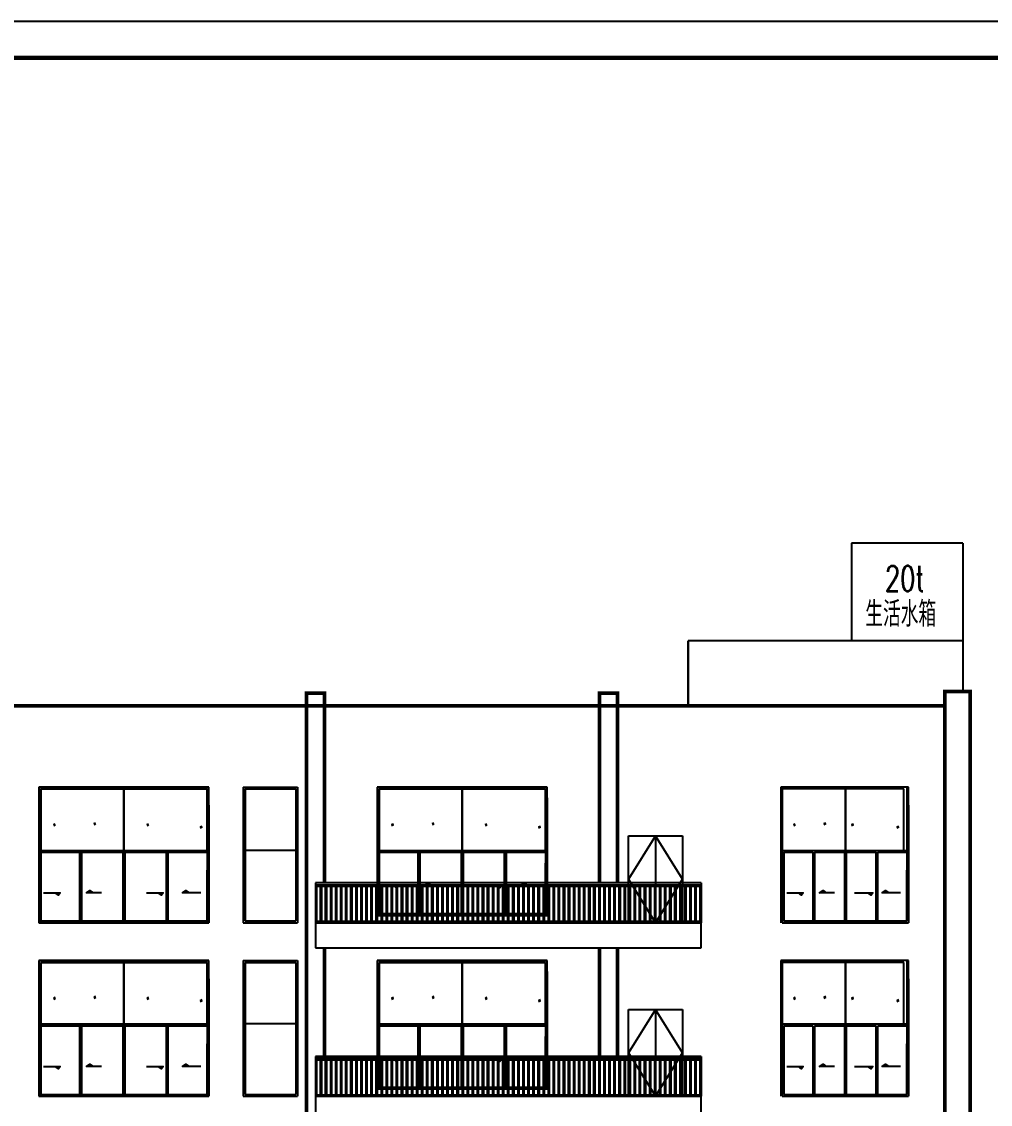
# Model space of a CAD drawing. Header units: millimetres. Extents: x 591771 to 1936534, y -622016 to 355666.
# Drawn here: x 794220 to 821007, y -74084 to -44136 of the extents above; entities that cross this region are included whole.
import ezdxf

# ---------------------------------------------------------------- set-up
doc = ezdxf.new("R2010")
doc.units = ezdxf.units.MM
doc.header["$LTSCALE"] = 80
doc.linetypes.add('JIS_08_25', pattern=[28, 25, -1.125, 0.75, -1.125])
for name, color, linetype in [('\\M+5B4B0\\M+5BBA7', 124, 'Continuous'), ('\\M+5C0B8\\M+5B8CB', 6, 'Continuous'), ('\\M+5C1A2\\M+5C3E6\\M+5CFDF\\M+5CCF51', 7, 'Continuous'), ('\\M+5C1A2\\M+5C3E6\\M+5CFDF\\M+5CCF55', 140, 'Continuous'), ('\\M+5CDBC\\M+5BFF2', 252, 'Continuous'), ('PUB_TEXT', 7, 'Continuous'), ('WINDOW', 4, 'Continuous')]:
    doc.layers.add(name, color=color, linetype=linetype)
doc.styles.add('_HZTXT', font='txt.shx', dxfattribs={"width": 0.8, "bigfont": 'hztxt.shx'})

msp = doc.modelspace()

# ---------------------------------------------------------------- linework, layer by layer
at = {"layer": '\\M+5B4B0\\M+5BBA7'}
for p, q in [((799396.7, -65308.8), (794696.7, -65308.8)), ((794696.7, -65308.8), (794696.7, -69058.8)), ((794696.8, -65308.8), (799396.7, -65308.8)), ((799346.7, -65358.8), (794746.7, -65358.8)), ((794746.7, -65358.8), (794746.7, -67058.8)), ((794746.8, -65358.8), (799346.7, -65358.8)), ((797046.7, -69058.8), (797046.7, -65358.8)), ((797046.7, -65358.8), (797046.7, -69058.8)), ((799346.7, -67058.8), (799346.7, -65358.8)), ((799396.7, -69058.8), (799396.7, -65308.8)), ((800346.8, -65308.8), (800346.8, -69058.8)), ((800346.8, -65308.8), (801846.8, -65308.8)), ((800396.6, -65358.8), (801796.8, -65358.8)), ((808751.2, -65308.8), (804051.2, -65308.8)), ((804051.2, -65308.8), (804051.2, -68858.8)), ((804051.4, -65308.8), (808751.2, -65308.8)), ((808701.2, -65358.8), (804101.2, -65358.8)), ((804101.2, -65358.8), (804101.2, -67058.8)), ((804101.4, -65358.8), (808701.2, -65358.8)), ((806401.2, -68858.8), (806401.2, -65358.8)), ((806401.2, -65358.8), (806401.2, -68858.8)), ((808701.2, -67058.8), (808701.2, -65358.8)), ((808751.2, -68858.8), (808751.2, -65308.8)), ((818746.8, -65308.8), (815210.8, -65308.8)), ((815210.8, -65308.8), (815210.8, -69058.8)), ((818610.8, -65358.8), (815246.8, -65358.8)), ((815246.8, -65358.8), (815246.8, -69058.8)), ((816996.8, -69058.8), (816996.8, -65358.8)), ((816996.8, -65358.8), (816996.8, -69058.8)), ((816996.8, -65358.8), (816996.8, -69058.8)), ((818610.8, -67058.8), (818610.8, -65358.8)), ((818746.8, -69058.8), (818746.8, -65308.8)), ((810196.8, -65608.8), (810201.2, -65608.8)), ((810196.8, -65658.8), (810201.2, -65658.8)), ((811746.8, -66658.8), (810996.8, -67858.8)), ((812496.8, -67858.8), (811746.8, -66658.8)), ((794746.7, -67058.8), (799396.7, -67058.8)), ((795846.7, -67058.8), (795846.7, -69058.8)), ((798246.7, -69058.8), (798246.7, -67058.8)), ((801796.8, -67058.8), (800396.6, -67058.8)), ((804101.2, -67058.8), (808751.2, -67058.8)), ((805201.2, -67058.8), (805201.2, -68858.8)), ((807601.2, -68858.8), (807601.2, -67058.8)), ((815210.8, -67058.8), (818696.8, -67058.8)), ((797046.7, -67108.8), (797046.7, -69058.8)), ((797071.7, -67108.8), (797071.7, -69008.8)), ((806401.2, -67108.8), (806401.2, -68858.8)), ((806426.2, -67108.8), (806426.2, -68808.8)), ((816121.8, -67108.8), (816121.8, -69058.8)), ((817021.8, -67108.8), (817021.8, -69008.8)), ((817871.8, -69058.8), (817871.8, -67108.8)), ((810996.8, -67858.8), (811746.8, -69058.8)), ((811746.8, -69058.8), (812496.8, -67858.8)), ((804051.2, -68858.8), (808751.2, -68858.8)), ((804051.4, -68858.8), (808701.2, -68858.8)), ((804101.2, -68808.8), (808701.2, -68808.8)), ((807656.8, -68858.8), (808751.2, -68858.8)), ((794696.7, -69058.8), (799396.7, -69058.8)), ((794696.8, -69058.8), (799346.7, -69058.8)), ((794746.7, -69008.8), (799346.7, -69008.8)), ((798302.2, -69058.8), (799396.7, -69058.8)), ((800346.8, -69058.8), (801846.8, -69058.8)), ((800396.6, -69008.8), (801796.8, -69008.8)), ((815246.8, -69058.8), (818746.8, -69058.8)), ((816196.8, -69008.8), (817696.8, -69008.8)), ((799396.7, -70108.8), (794696.7, -70108.8)), ((794696.7, -70108.8), (794696.7, -73858.8)), ((794696.8, -70108.8), (799396.7, -70108.8)), ((799346.7, -70158.8), (794746.7, -70158.8)), ((794746.7, -70158.8), (794746.7, -71858.8)), ((794746.8, -70158.8), (799346.7, -70158.8)), ((797046.7, -73858.8), (797046.7, -70158.8)), ((797046.7, -70158.8), (797046.7, -73858.8)), ((799346.7, -71858.8), (799346.7, -70158.8)), ((799396.7, -73858.8), (799396.7, -70108.8)), ((800346.8, -70108.8), (800346.8, -73858.8)), ((800346.8, -70108.8), (801846.8, -70108.8)), ((800396.6, -70158.8), (801796.8, -70158.8)), ((808751.2, -70108.8), (804051.2, -70108.8)), ((804051.2, -70108.8), (804051.2, -73658.8)), ((804051.4, -70108.8), (808751.2, -70108.8)), ((808701.2, -70158.8), (804101.2, -70158.8)), ((804101.2, -70158.8), (804101.2, -71858.8)), ((804101.4, -70158.8), (808701.2, -70158.8)), ((806401.2, -73658.8), (806401.2, -70158.8)), ((806401.2, -70158.8), (806401.2, -73658.8)), ((808701.2, -71858.8), (808701.2, -70158.8)), ((808751.2, -73658.8), (808751.2, -70108.8)), ((818746.8, -70108.8), (815210.8, -70108.8)), ((815210.8, -70108.8), (815210.8, -73858.8)), ((818610.8, -70158.8), (815246.8, -70158.8)), ((815246.8, -70158.8), (815246.8, -73858.8)), ((816996.8, -73858.8), (816996.8, -70158.8)), ((816996.8, -70158.8), (816996.8, -73858.8)), ((816996.8, -70158.8), (816996.8, -73858.8)), ((818610.8, -71858.8), (818610.8, -70158.8)), ((818746.8, -73858.8), (818746.8, -70108.8)), ((810196.8, -70408.8), (810201.2, -70408.8)), ((810196.8, -70458.8), (810201.2, -70458.8)), ((811746.8, -71458.8), (810996.8, -72658.8)), ((812496.8, -72658.8), (811746.8, -71458.8)), ((794746.7, -71858.8), (799396.7, -71858.8)), ((795846.7, -71858.8), (795846.7, -73858.8)), ((798246.7, -73858.8), (798246.7, -71858.8)), ((801796.8, -71858.8), (800396.6, -71858.8)), ((804101.2, -71858.8), (808751.2, -71858.8)), ((805201.2, -71858.8), (805201.2, -73658.8)), ((807601.2, -73658.8), (807601.2, -71858.8)), ((815210.8, -71858.8), (818696.8, -71858.8)), ((797046.7, -71908.8), (797046.7, -73858.8)), ((797071.7, -71908.8), (797071.7, -73808.8)), ((806401.2, -71908.8), (806401.2, -73658.8)), ((806426.2, -71908.8), (806426.2, -73608.8)), ((816121.8, -71908.8), (816121.8, -73858.8)), ((817021.8, -71908.8), (817021.8, -73808.8)), ((817871.8, -73858.8), (817871.8, -71908.8)), ((810996.8, -72658.8), (811746.8, -73858.8)), ((811746.8, -73858.8), (812496.8, -72658.8)), ((804051.2, -73658.8), (808751.2, -73658.8)), ((804051.4, -73658.8), (808701.2, -73658.8)), ((804101.2, -73608.8), (808701.2, -73608.8)), ((807656.8, -73658.8), (808751.2, -73658.8)), ((794696.7, -73858.8), (799396.7, -73858.8)), ((794696.8, -73858.8), (799346.7, -73858.8)), ((794746.7, -73808.8), (799346.7, -73808.8)), ((798302.2, -73858.8), (799396.7, -73858.8)), ((800346.8, -73858.8), (801846.8, -73858.8)), ((800396.6, -73808.8), (801796.8, -73808.8)), ((815246.8, -73858.8), (818746.8, -73858.8)), ((816196.8, -73808.8), (817696.8, -73808.8))]:
    msp.add_line(p, q, dxfattribs=at)
at = {"layer": '\\M+5B4B0\\M+5BBA7', "color": 7, "linetype": 'JIS_08_25'}
for p, q in [((794746.7, -65308.8), (799346.7, -65308.8)), ((804101.2, -65308.8), (808701.2, -65308.8)), ((794746.7, -70108.8), (799346.7, -70108.8)), ((804101.2, -70108.8), (808701.2, -70108.8))]:
    msp.add_line(p, q, dxfattribs=at)
at = {"layer": '\\M+5B4B0\\M+5BBA7', "ltscale": 20}
for p, q in [((800396.6, -65358.8), (800396.6, -69008.8)), ((801796.8, -65358.8), (801796.8, -69008.8)), ((801846.8, -65308.8), (801846.8, -69058.8)), ((818696.8, -65308.8), (818696.8, -69008.8)), ((794696.8, -65792.8), (794696.8, -69058.8)), ((794746.8, -65858.8), (794746.7, -69058.8)), ((799346.7, -65858.8), (799346.7, -69058.8)), ((799396.7, -65808.8), (799396.7, -69058.8)), ((804051.4, -65608.8), (804051.4, -68858.8)), ((804101.4, -65658.8), (804101.2, -68858.8)), ((808701.2, -65658.8), (808701.2, -68858.8)), ((808751.2, -65608.8), (808751.2, -68858.8)), ((818746.8, -65808.8), (818746.8, -69058.8)), ((794746.8, -66408.8), (794746.8, -69058.8)), ((804101.4, -66208.8), (804101.4, -68858.8)), ((810996.8, -69058.8), (810996.8, -66658.8)), ((810996.8, -66658.8), (812496.8, -66658.8)), ((811746.8, -66658.8), (811746.8, -69058.8)), ((812496.8, -66658.8), (812496.8, -69058.8)), ((800396.6, -70158.8), (800396.6, -73808.8)), ((801796.8, -70158.8), (801796.8, -73808.8)), ((801846.8, -70108.8), (801846.8, -73858.8)), ((818696.8, -70108.8), (818696.8, -73808.8)), ((794696.8, -70592.8), (794696.8, -73858.8)), ((794746.8, -70658.8), (794746.7, -73858.8)), ((799346.7, -70658.8), (799346.7, -73858.8)), ((799396.7, -70608.8), (799396.7, -73858.8)), ((804051.4, -70408.8), (804051.4, -73658.8)), ((804101.4, -70458.8), (804101.2, -73658.8)), ((808701.2, -70458.8), (808701.2, -73658.8)), ((808751.2, -70408.8), (808751.2, -73658.8)), ((818746.8, -70608.8), (818746.8, -73858.8)), ((794746.8, -71208.8), (794746.8, -73858.8)), ((804101.4, -71008.8), (804101.4, -73658.8)), ((810996.8, -73858.8), (810996.8, -71458.8)), ((810996.8, -71458.8), (812496.8, -71458.8)), ((811746.8, -71458.8), (811746.8, -73858.8)), ((812496.8, -71458.8), (812496.8, -73858.8))]:
    msp.add_line(p, q, dxfattribs=at)
at = {"layer": '\\M+5B4B0\\M+5BBA7', "color": 7}
for p, q in [((802346.8, -69058.8), (802346.8, -69758.8)), ((813006.8, -69058.8), (802346.8, -69058.8)), ((813006.8, -69758.8), (813006.8, -69058.8)), ((802346.8, -69758.8), (813006.8, -69758.8)), ((802346.8, -73858.8), (802346.8, -74558.8)), ((813006.8, -73858.8), (802346.8, -73858.8)), ((813006.8, -74558.8), (813006.8, -73858.8))]:
    msp.add_line(p, q, dxfattribs=at)
at = {"layer": '\\M+5C0B8\\M+5B8CB'}
for p, q in [((802346.8, -67958.8), (802346.8, -69058.8)), ((813006.8, -67958.8), (802346.8, -67958.8)), ((813006.8, -67958.8), (813006.8, -68958.8)), ((802346.8, -68008.8), (813006.8, -68008.8)), ((802346.8, -68048.8), (813006.8, -68048.8)), ((802346.8, -68048.8), (802346.8, -69018.8)), ((802376.8, -68048.8), (802376.8, -69018.8)), ((802476.8, -68048.8), (802476.8, -69018.8)), ((802506.8, -68048.8), (802506.8, -69018.8)), ((802616.8, -68048.8), (802616.8, -69018.8)), ((802646.8, -68048.8), (802646.8, -69018.8)), ((802756.8, -68048.8), (802756.8, -69018.8)), ((802786.8, -68048.8), (802786.8, -69018.8)), ((802896.8, -68048.8), (802896.8, -69018.8)), ((802896.8, -68048.8), (802896.8, -69018.8)), ((802926.8, -68048.8), (802926.8, -69018.8)), ((802926.8, -68048.8), (802926.8, -69018.8)), ((803036.8, -68048.8), (803036.8, -69018.8)), ((803036.8, -68048.8), (803036.8, -69018.8)), ((803066.8, -68048.8), (803066.8, -69018.8)), ((803066.8, -68048.8), (803066.8, -69018.8)), ((803176.8, -68048.8), (803176.8, -69018.8)), ((803176.8, -68048.8), (803176.8, -69018.8)), ((803206.8, -68048.8), (803206.8, -69018.8)), ((803206.8, -68048.8), (803206.8, -69018.8)), ((803316.8, -68048.8), (803316.8, -69018.8)), ((803346.8, -68048.8), (803346.8, -69018.8)), ((803456.8, -68048.8), (803456.8, -69018.8)), ((803486.8, -68048.8), (803486.8, -69018.8)), ((803596.8, -68048.8), (803596.8, -69018.8)), ((803626.8, -68048.8), (803626.8, -69018.8)), ((803736.8, -68048.8), (803736.8, -69018.8)), ((803766.8, -68048.8), (803766.8, -69018.8)), ((803876.8, -68048.8), (803876.8, -69018.8)), ((803906.8, -68048.8), (803906.8, -69018.8)), ((804016.8, -68048.8), (804016.8, -69018.8)), ((804016.8, -68048.8), (804016.8, -69018.8)), ((804046.8, -68048.8), (804046.8, -69018.8)), ((804046.8, -68048.8), (804046.8, -69018.8)), ((804156.8, -68048.8), (804156.8, -69018.8)), ((804156.8, -68048.8), (804156.8, -69018.8)), ((804156.8, -68048.8), (804156.8, -69018.8)), ((804186.8, -68048.8), (804186.8, -69018.8)), ((804186.8, -68048.8), (804186.8, -69018.8)), ((804186.8, -68048.8), (804186.8, -69018.8)), ((804296.8, -68048.8), (804296.8, -69018.8)), ((804296.8, -68048.8), (804296.8, -69018.8)), ((804326.8, -68048.8), (804326.8, -69018.8)), ((804326.8, -68048.8), (804326.8, -69018.8)), ((804436.8, -68048.8), (804436.8, -69018.8)), ((804466.8, -68048.8), (804466.8, -69018.8)), ((804576.8, -68048.8), (804576.8, -69018.8)), ((804606.8, -68048.8), (804606.8, -69018.8)), ((804716.8, -68048.8), (804716.8, -69018.8)), ((804746.8, -68048.8), (804746.8, -69018.8)), ((804856.8, -68048.8), (804856.8, -69018.8)), ((804886.8, -68048.8), (804886.8, -69018.8)), ((804996.8, -68048.8), (804996.8, -69018.8)), ((805026.8, -68048.8), (805026.8, -69018.8)), ((805136.8, -68048.8), (805136.8, -69018.8)), ((805166.8, -68048.8), (805166.8, -69018.8)), ((805276.8, -68048.8), (805276.8, -69018.8)), ((805276.8, -68048.8), (805276.8, -69018.8)), ((805306.8, -68048.8), (805306.8, -69018.8)), ((805306.8, -68048.8), (805306.8, -69018.8)), ((805416.8, -68048.8), (805416.8, -69018.8)), ((805416.8, -68048.8), (805416.8, -69018.8)), ((805446.8, -68048.8), (805446.8, -69018.8)), ((805446.8, -68048.8), (805446.8, -69018.8)), ((805556.8, -68048.8), (805556.8, -69018.8)), ((805556.8, -68048.8), (805556.8, -69018.8)), ((805586.8, -68048.8), (805586.8, -69018.8)), ((805586.8, -68048.8), (805586.8, -69018.8)), ((805696.8, -68048.8), (805696.8, -69018.8)), ((805726.8, -68048.8), (805726.8, -69018.8)), ((805836.8, -68048.8), (805836.8, -69018.8)), ((805866.8, -68048.8), (805866.8, -69018.8)), ((805976.8, -68048.8), (805976.8, -69018.8)), ((806006.8, -68048.8), (806006.8, -69018.8)), ((806116.8, -68048.8), (806116.8, -69018.8)), ((806146.8, -68048.8), (806146.8, -69018.8)), ((806256.8, -68048.8), (806256.8, -69018.8)), ((806286.8, -68048.8), (806286.8, -69018.8)), ((806396.8, -68048.8), (806396.8, -69018.8)), ((806426.8, -68048.8), (806426.8, -69018.8)), ((806536.8, -68048.8), (806536.8, -69018.8)), ((806536.8, -68048.8), (806536.8, -69018.8)), ((806566.8, -68048.8), (806566.8, -69018.8)), ((806566.8, -68048.8), (806566.8, -69018.8)), ((806676.8, -68048.8), (806676.8, -69018.8)), ((806676.8, -68048.8), (806676.8, -69018.8)), ((806706.8, -68048.8), (806706.8, -69018.8)), ((806706.8, -68048.8), (806706.8, -69018.8)), ((806816.8, -68048.8), (806816.8, -69018.8)), ((806816.8, -68048.8), (806816.8, -69018.8)), ((806846.8, -68048.8), (806846.8, -69018.8)), ((806846.8, -68048.8), (806846.8, -69018.8)), ((806956.8, -68048.8), (806956.8, -69018.8)), ((806986.8, -68048.8), (806986.8, -69018.8)), ((807096.8, -68048.8), (807096.8, -69018.8)), ((807126.8, -68048.8), (807126.8, -69018.8)), ((807236.8, -68048.8), (807236.8, -69018.8)), ((807266.8, -68048.8), (807266.8, -69018.8)), ((807376.8, -68048.8), (807376.8, -69018.8)), ((807406.8, -68048.8), (807406.8, -69018.8)), ((807516.8, -68048.8), (807516.8, -69018.8)), ((807546.8, -68048.8), (807546.8, -69018.8)), ((807656.8, -68048.8), (807656.8, -69018.8)), ((807686.8, -68048.8), (807686.8, -69018.8)), ((807796.8, -68048.8), (807796.8, -69018.8)), ((807796.8, -68048.8), (807796.8, -69018.8)), ((807826.8, -68048.8), (807826.8, -69018.8)), ((807826.8, -68048.8), (807826.8, -69018.8)), ((807936.8, -68048.8), (807936.8, -69018.8)), ((807936.8, -68048.8), (807936.8, -69018.8)), ((807966.8, -68048.8), (807966.8, -69018.8)), ((807966.8, -68048.8), (807966.8, -69018.8)), ((808076.8, -68048.8), (808076.8, -69018.8)), ((808076.8, -68048.8), (808076.8, -69018.8)), ((808106.8, -68048.8), (808106.8, -69018.8)), ((808106.8, -68048.8), (808106.8, -69018.8)), ((808216.8, -68048.8), (808216.8, -69018.8)), ((808246.8, -68048.8), (808246.8, -69018.8)), ((808356.8, -68048.8), (808356.8, -69018.8)), ((808386.8, -68048.8), (808386.8, -69018.8)), ((808496.8, -68048.8), (808496.8, -69018.8)), ((808526.8, -68048.8), (808526.8, -69018.8)), ((808636.8, -68048.8), (808636.8, -69018.8)), ((808666.8, -68048.8), (808666.8, -69018.8)), ((808776.8, -68048.8), (808776.8, -69018.8)), ((808806.8, -68048.8), (808806.8, -69018.8)), ((808916.8, -68048.8), (808916.8, -69018.8)), ((808946.8, -68048.8), (808946.8, -69018.8)), ((809056.8, -68048.8), (809056.8, -69018.8)), ((809056.8, -68048.8), (809056.8, -69018.8)), ((809086.8, -68048.8), (809086.8, -69018.8)), ((809086.8, -68048.8), (809086.8, -69018.8)), ((809196.8, -68048.8), (809196.8, -69018.8)), ((809196.8, -68048.8), (809196.8, -69018.8)), ((809226.8, -68048.8), (809226.8, -69018.8)), ((809226.8, -68048.8), (809226.8, -69018.8)), ((809336.8, -68048.8), (809336.8, -69018.8)), ((809336.8, -68048.8), (809336.8, -69018.8)), ((809366.8, -68048.8), (809366.8, -69018.8)), ((809366.8, -68048.8), (809366.8, -69018.8)), ((809476.8, -68048.8), (809476.8, -69018.8)), ((809506.8, -68048.8), (809506.8, -69018.8)), ((809616.8, -68048.8), (809616.8, -69018.8)), ((809646.8, -68048.8), (809646.8, -69018.8)), ((809756.8, -68048.8), (809756.8, -69018.8)), ((809786.8, -68048.8), (809786.8, -69018.8)), ((809896.8, -68048.8), (809896.8, -69018.8)), ((809926.8, -68048.8), (809926.8, -69018.8)), ((810036.8, -68048.8), (810036.8, -69018.8)), ((810066.8, -68048.8), (810066.8, -69018.8)), ((810176.8, -68048.8), (810176.8, -69018.8)), ((810206.8, -68048.8), (810206.8, -69018.8)), ((810316.8, -68048.8), (810316.8, -69018.8)), ((810316.8, -68048.8), (810316.8, -69018.8)), ((810346.8, -68048.8), (810346.8, -69018.8)), ((810346.8, -68048.8), (810346.8, -69018.8)), ((810456.8, -68048.8), (810456.8, -69018.8)), ((810456.8, -68048.8), (810456.8, -69018.8)), ((810486.8, -68048.8), (810486.8, -69018.8)), ((810486.8, -68048.8), (810486.8, -69018.8)), ((810596.8, -68048.8), (810596.8, -69018.8)), ((810596.8, -68048.8), (810596.8, -69018.8)), ((810626.8, -68048.8), (810626.8, -69018.8)), ((810626.8, -68048.8), (810626.8, -69018.8)), ((810736.8, -68048.8), (810736.8, -69018.8)), ((810766.8, -68048.8), (810766.8, -69018.8)), ((810876.8, -68048.8), (810876.8, -69018.8)), ((810906.8, -68048.8), (810906.8, -69018.8)), ((811016.8, -68048.8), (811016.8, -69018.8)), ((811046.8, -68048.8), (811046.8, -69018.8)), ((811156.8, -68048.8), (811156.8, -69018.8)), ((811186.8, -68048.8), (811186.8, -69018.8)), ((811296.8, -68048.8), (811296.8, -69018.8)), ((811326.8, -68048.8), (811326.8, -69018.8)), ((811436.8, -68048.8), (811436.8, -69018.8)), ((811466.8, -68048.8), (811466.8, -69018.8)), ((811576.8, -68048.8), (811576.8, -69018.8)), ((811576.8, -68048.8), (811576.8, -69018.8)), ((811606.8, -68048.8), (811606.8, -69018.8)), ((811606.8, -68048.8), (811606.8, -69018.8)), ((811716.8, -68048.8), (811716.8, -69018.8)), ((811716.8, -68048.8), (811716.8, -69018.8)), ((811746.8, -68048.8), (811746.8, -69018.8)), ((811746.8, -68048.8), (811746.8, -69018.8)), ((811856.8, -68048.8), (811856.8, -69018.8)), ((811856.8, -68048.8), (811856.8, -69018.8)), ((811886.8, -68048.8), (811886.8, -69018.8)), ((811886.8, -68048.8), (811886.8, -69018.8)), ((811996.8, -68048.8), (811996.8, -69018.8)), ((812026.8, -68048.8), (812026.8, -69018.8)), ((812136.8, -68048.8), (812136.8, -69018.8)), ((812166.8, -68048.8), (812166.8, -69018.8)), ((812276.8, -68048.8), (812276.8, -69018.8)), ((812306.8, -68048.8), (812306.8, -69018.8)), ((812416.8, -68048.8), (812416.8, -69018.8)), ((812446.8, -68048.8), (812446.8, -69018.8)), ((812556.8, -68048.8), (812556.8, -69018.8)), ((812586.8, -68048.8), (812586.8, -69018.8)), ((812696.8, -68048.8), (812696.8, -69018.8)), ((812726.8, -68048.8), (812726.8, -69018.8)), ((812836.8, -68048.8), (812836.8, -69018.8)), ((812866.8, -68048.8), (812866.8, -69018.8)), ((812976.8, -68048.8), (812976.8, -69018.8)), ((813006.8, -67998.8), (813006.8, -68958.8)), ((813006.8, -68048.8), (813006.8, -68858.8)), ((813006.8, -68064.3), (813006.8, -69058.8)), ((802346.8, -69018.8), (813006.8, -69018.8)), ((802346.8, -69058.8), (813006.8, -69058.8)), ((811447.8, -69018.8), (813006.8, -69018.8)), ((811447.8, -69058.8), (813006.8, -69058.8)), ((802346.8, -72758.8), (802346.8, -73858.8)), ((813006.8, -72758.8), (802346.8, -72758.8)), ((813006.8, -72758.8), (813006.8, -73758.8)), ((802346.8, -72808.8), (813006.8, -72808.8)), ((802346.8, -72848.8), (813006.8, -72848.8)), ((802346.8, -72848.8), (802346.8, -73818.8)), ((802376.8, -72848.8), (802376.8, -73818.8)), ((802476.8, -72848.8), (802476.8, -73818.8)), ((802506.8, -72848.8), (802506.8, -73818.8)), ((802616.8, -72848.8), (802616.8, -73818.8)), ((802646.8, -72848.8), (802646.8, -73818.8)), ((802756.8, -72848.8), (802756.8, -73818.8)), ((802786.8, -72848.8), (802786.8, -73818.8)), ((802896.8, -72848.8), (802896.8, -73818.8)), ((802896.8, -72848.8), (802896.8, -73818.8)), ((802926.8, -72848.8), (802926.8, -73818.8)), ((802926.8, -72848.8), (802926.8, -73818.8)), ((803036.8, -72848.8), (803036.8, -73818.8)), ((803036.8, -72848.8), (803036.8, -73818.8)), ((803066.8, -72848.8), (803066.8, -73818.8)), ((803066.8, -72848.8), (803066.8, -73818.8)), ((803176.8, -72848.8), (803176.8, -73818.8)), ((803176.8, -72848.8), (803176.8, -73818.8)), ((803206.8, -72848.8), (803206.8, -73818.8)), ((803206.8, -72848.8), (803206.8, -73818.8)), ((803316.8, -72848.8), (803316.8, -73818.8)), ((803346.8, -72848.8), (803346.8, -73818.8)), ((803456.8, -72848.8), (803456.8, -73818.8)), ((803486.8, -72848.8), (803486.8, -73818.8)), ((803596.8, -72848.8), (803596.8, -73818.8)), ((803626.8, -72848.8), (803626.8, -73818.8)), ((803736.8, -72848.8), (803736.8, -73818.8)), ((803766.8, -72848.8), (803766.8, -73818.8)), ((803876.8, -72848.8), (803876.8, -73818.8)), ((803906.8, -72848.8), (803906.8, -73818.8)), ((804016.8, -72848.8), (804016.8, -73818.8)), ((804016.8, -72848.8), (804016.8, -73818.8)), ((804046.8, -72848.8), (804046.8, -73818.8)), ((804046.8, -72848.8), (804046.8, -73818.8)), ((804156.8, -72848.8), (804156.8, -73818.8)), ((804156.8, -72848.8), (804156.8, -73818.8)), ((804156.8, -72848.8), (804156.8, -73818.8)), ((804186.8, -72848.8), (804186.8, -73818.8)), ((804186.8, -72848.8), (804186.8, -73818.8)), ((804186.8, -72848.8), (804186.8, -73818.8)), ((804296.8, -72848.8), (804296.8, -73818.8)), ((804296.8, -72848.8), (804296.8, -73818.8)), ((804326.8, -72848.8), (804326.8, -73818.8)), ((804326.8, -72848.8), (804326.8, -73818.8)), ((804436.8, -72848.8), (804436.8, -73818.8)), ((804466.8, -72848.8), (804466.8, -73818.8)), ((804576.8, -72848.8), (804576.8, -73818.8)), ((804606.8, -72848.8), (804606.8, -73818.8)), ((804716.8, -72848.8), (804716.8, -73818.8)), ((804746.8, -72848.8), (804746.8, -73818.8)), ((804856.8, -72848.8), (804856.8, -73818.8)), ((804886.8, -72848.8), (804886.8, -73818.8)), ((804996.8, -72848.8), (804996.8, -73818.8)), ((805026.8, -72848.8), (805026.8, -73818.8)), ((805136.8, -72848.8), (805136.8, -73818.8)), ((805166.8, -72848.8), (805166.8, -73818.8)), ((805276.8, -72848.8), (805276.8, -73818.8)), ((805276.8, -72848.8), (805276.8, -73818.8)), ((805306.8, -72848.8), (805306.8, -73818.8)), ((805306.8, -72848.8), (805306.8, -73818.8)), ((805416.8, -72848.8), (805416.8, -73818.8)), ((805416.8, -72848.8), (805416.8, -73818.8)), ((805446.8, -72848.8), (805446.8, -73818.8)), ((805446.8, -72848.8), (805446.8, -73818.8)), ((805556.8, -72848.8), (805556.8, -73818.8)), ((805556.8, -72848.8), (805556.8, -73818.8)), ((805586.8, -72848.8), (805586.8, -73818.8)), ((805586.8, -72848.8), (805586.8, -73818.8)), ((805696.8, -72848.8), (805696.8, -73818.8)), ((805726.8, -72848.8), (805726.8, -73818.8)), ((805836.8, -72848.8), (805836.8, -73818.8)), ((805866.8, -72848.8), (805866.8, -73818.8)), ((805976.8, -72848.8), (805976.8, -73818.8)), ((806006.8, -72848.8), (806006.8, -73818.8)), ((806116.8, -72848.8), (806116.8, -73818.8)), ((806146.8, -72848.8), (806146.8, -73818.8)), ((806256.8, -72848.8), (806256.8, -73818.8)), ((806286.8, -72848.8), (806286.8, -73818.8)), ((806396.8, -72848.8), (806396.8, -73818.8)), ((806426.8, -72848.8), (806426.8, -73818.8)), ((806536.8, -72848.8), (806536.8, -73818.8)), ((806536.8, -72848.8), (806536.8, -73818.8)), ((806566.8, -72848.8), (806566.8, -73818.8)), ((806566.8, -72848.8), (806566.8, -73818.8)), ((806676.8, -72848.8), (806676.8, -73818.8)), ((806676.8, -72848.8), (806676.8, -73818.8)), ((806706.8, -72848.8), (806706.8, -73818.8)), ((806706.8, -72848.8), (806706.8, -73818.8)), ((806816.8, -72848.8), (806816.8, -73818.8)), ((806816.8, -72848.8), (806816.8, -73818.8)), ((806846.8, -72848.8), (806846.8, -73818.8)), ((806846.8, -72848.8), (806846.8, -73818.8)), ((806956.8, -72848.8), (806956.8, -73818.8)), ((806986.8, -72848.8), (806986.8, -73818.8)), ((807096.8, -72848.8), (807096.8, -73818.8)), ((807126.8, -72848.8), (807126.8, -73818.8)), ((807236.8, -72848.8), (807236.8, -73818.8)), ((807266.8, -72848.8), (807266.8, -73818.8)), ((807376.8, -72848.8), (807376.8, -73818.8)), ((807406.8, -72848.8), (807406.8, -73818.8)), ((807516.8, -72848.8), (807516.8, -73818.8)), ((807546.8, -72848.8), (807546.8, -73818.8)), ((807656.8, -72848.8), (807656.8, -73818.8)), ((807686.8, -72848.8), (807686.8, -73818.8)), ((807796.8, -72848.8), (807796.8, -73818.8)), ((807796.8, -72848.8), (807796.8, -73818.8)), ((807826.8, -72848.8), (807826.8, -73818.8)), ((807826.8, -72848.8), (807826.8, -73818.8)), ((807936.8, -72848.8), (807936.8, -73818.8)), ((807936.8, -72848.8), (807936.8, -73818.8)), ((807966.8, -72848.8), (807966.8, -73818.8)), ((807966.8, -72848.8), (807966.8, -73818.8)), ((808076.8, -72848.8), (808076.8, -73818.8)), ((808076.8, -72848.8), (808076.8, -73818.8)), ((808106.8, -72848.8), (808106.8, -73818.8)), ((808106.8, -72848.8), (808106.8, -73818.8)), ((808216.8, -72848.8), (808216.8, -73818.8)), ((808246.8, -72848.8), (808246.8, -73818.8)), ((808356.8, -72848.8), (808356.8, -73818.8)), ((808386.8, -72848.8), (808386.8, -73818.8)), ((808496.8, -72848.8), (808496.8, -73818.8)), ((808526.8, -72848.8), (808526.8, -73818.8)), ((808636.8, -72848.8), (808636.8, -73818.8)), ((808666.8, -72848.8), (808666.8, -73818.8)), ((808776.8, -72848.8), (808776.8, -73818.8)), ((808806.8, -72848.8), (808806.8, -73818.8)), ((808916.8, -72848.8), (808916.8, -73818.8)), ((808946.8, -72848.8), (808946.8, -73818.8)), ((809056.8, -72848.8), (809056.8, -73818.8)), ((809056.8, -72848.8), (809056.8, -73818.8)), ((809086.8, -72848.8), (809086.8, -73818.8)), ((809086.8, -72848.8), (809086.8, -73818.8)), ((809196.8, -72848.8), (809196.8, -73818.8)), ((809196.8, -72848.8), (809196.8, -73818.8)), ((809226.8, -72848.8), (809226.8, -73818.8)), ((809226.8, -72848.8), (809226.8, -73818.8)), ((809336.8, -72848.8), (809336.8, -73818.8)), ((809336.8, -72848.8), (809336.8, -73818.8)), ((809366.8, -72848.8), (809366.8, -73818.8)), ((809366.8, -72848.8), (809366.8, -73818.8)), ((809476.8, -72848.8), (809476.8, -73818.8)), ((809506.8, -72848.8), (809506.8, -73818.8)), ((809616.8, -72848.8), (809616.8, -73818.8)), ((809646.8, -72848.8), (809646.8, -73818.8)), ((809756.8, -72848.8), (809756.8, -73818.8)), ((809786.8, -72848.8), (809786.8, -73818.8)), ((809896.8, -72848.8), (809896.8, -73818.8)), ((809926.8, -72848.8), (809926.8, -73818.8)), ((810036.8, -72848.8), (810036.8, -73818.8)), ((810066.8, -72848.8), (810066.8, -73818.8)), ((810176.8, -72848.8), (810176.8, -73818.8)), ((810206.8, -72848.8), (810206.8, -73818.8)), ((810316.8, -72848.8), (810316.8, -73818.8)), ((810316.8, -72848.8), (810316.8, -73818.8)), ((810346.8, -72848.8), (810346.8, -73818.8)), ((810346.8, -72848.8), (810346.8, -73818.8)), ((810456.8, -72848.8), (810456.8, -73818.8)), ((810456.8, -72848.8), (810456.8, -73818.8)), ((810486.8, -72848.8), (810486.8, -73818.8)), ((810486.8, -72848.8), (810486.8, -73818.8)), ((810596.8, -72848.8), (810596.8, -73818.8)), ((810596.8, -72848.8), (810596.8, -73818.8)), ((810626.8, -72848.8), (810626.8, -73818.8)), ((810626.8, -72848.8), (810626.8, -73818.8)), ((810736.8, -72848.8), (810736.8, -73818.8)), ((810766.8, -72848.8), (810766.8, -73818.8)), ((810876.8, -72848.8), (810876.8, -73818.8)), ((810906.8, -72848.8), (810906.8, -73818.8)), ((811016.8, -72848.8), (811016.8, -73818.8)), ((811046.8, -72848.8), (811046.8, -73818.8)), ((811156.8, -72848.8), (811156.8, -73818.8)), ((811186.8, -72848.8), (811186.8, -73818.8)), ((811296.8, -72848.8), (811296.8, -73818.8)), ((811326.8, -72848.8), (811326.8, -73818.8)), ((811436.8, -72848.8), (811436.8, -73818.8)), ((811466.8, -72848.8), (811466.8, -73818.8)), ((811576.8, -72848.8), (811576.8, -73818.8)), ((811576.8, -72848.8), (811576.8, -73818.8)), ((811606.8, -72848.8), (811606.8, -73818.8)), ((811606.8, -72848.8), (811606.8, -73818.8)), ((811716.8, -72848.8), (811716.8, -73818.8)), ((811716.8, -72848.8), (811716.8, -73818.8)), ((811746.8, -72848.8), (811746.8, -73818.8)), ((811746.8, -72848.8), (811746.8, -73818.8)), ((811856.8, -72848.8), (811856.8, -73818.8)), ((811856.8, -72848.8), (811856.8, -73818.8)), ((811886.8, -72848.8), (811886.8, -73818.8)), ((811886.8, -72848.8), (811886.8, -73818.8)), ((811996.8, -72848.8), (811996.8, -73818.8)), ((812026.8, -72848.8), (812026.8, -73818.8)), ((812136.8, -72848.8), (812136.8, -73818.8)), ((812166.8, -72848.8), (812166.8, -73818.8)), ((812276.8, -72848.8), (812276.8, -73818.8)), ((812306.8, -72848.8), (812306.8, -73818.8)), ((812416.8, -72848.8), (812416.8, -73818.8)), ((812446.8, -72848.8), (812446.8, -73818.8)), ((812556.8, -72848.8), (812556.8, -73818.8)), ((812586.8, -72848.8), (812586.8, -73818.8)), ((812696.8, -72848.8), (812696.8, -73818.8)), ((812726.8, -72848.8), (812726.8, -73818.8)), ((812836.8, -72848.8), (812836.8, -73818.8)), ((812866.8, -72848.8), (812866.8, -73818.8)), ((812976.8, -72848.8), (812976.8, -73818.8)), ((813006.8, -72798.8), (813006.8, -73758.8)), ((813006.8, -72848.8), (813006.8, -73658.8)), ((813006.8, -72864.3), (813006.8, -73858.8)), ((802346.8, -73818.8), (813006.8, -73818.8)), ((802346.8, -73858.8), (813006.8, -73858.8)), ((811447.8, -73818.8), (813006.8, -73818.8)), ((811447.8, -73858.8), (813006.8, -73858.8))]:
    msp.add_line(p, q, dxfattribs=at)
at = {"layer": '\\M+5C1A2\\M+5C3E6\\M+5CFDF\\M+5CCF51'}
for p, q in [((812646.8, -63058.8), (812646.8, -61258.8)), ((797991.4, -63058.8), (812946.8, -63058.8))]:
    msp.add_line(p, q, dxfattribs=at)
at = {"layer": '\\M+5C1A2\\M+5C3E6\\M+5CFDF\\M+5CCF55'}
for p, q in [((820246.8, -58558.8), (817169.3, -58558.8)), ((817169.3, -58558.8), (817169.3, -61258.8)), ((820246.8, -58558.8), (820246.8, -62663.4)), ((820246.8, -61258.8), (812646.8, -61258.8)), ((812646.8, -61258.8), (812646.8, -63058.8)), ((802096.8, -87408.8), (802096.8, -62708.8)), ((802096.8, -62708.8), (802596.8, -62708.8)), ((802596.8, -62708.8), (802596.8, -67958.8)), ((810196.8, -62708.8), (810696.8, -62708.8)), ((810196.8, -67958.8), (810196.8, -62708.8)), ((810696.8, -62708.8), (810696.8, -67958.8)), ((797991.4, -63058.8), (789582.5, -63058.8)), ((795391.4, -63058.8), (795391.4, -63058.8)), ((812946.8, -63058.8), (797991.4, -63058.8)), ((797991.4, -63058.8), (797991.4, -63058.8)), ((802596.8, -69758.8), (802596.8, -72758.8)), ((810196.8, -72758.8), (810196.8, -69758.8)), ((810696.8, -69758.8), (810696.8, -72758.8))]:
    msp.add_line(p, q, dxfattribs=at)
at = {"layer": '\\M+5C1A2\\M+5C3E6\\M+5CFDF\\M+5CCF55', "const_width": 100}
for points in [[(802096.8, -87408.8), (802096.8, -62708.8), (802596.8, -62708.8), (802596.8, -67958.8)], [(810196.8, -67958.8), (810196.8, -62708.8), (810696.8, -62708.8), (810696.8, -67958.8)], [(819746.8, -87363.4), (819746.8, -62663.4), (820446.8, -62663.4), (820445.2, -87408.8)], [(819746.8, -63058.8), (786546.8, -63058.8)], [(802596.8, -69758.8), (802596.8, -72758.8)], [(810196.8, -72758.8), (810196.8, -69758.8)], [(810696.8, -69758.8), (810696.8, -72758.8)]]:
    msp.add_lwpolyline(points, dxfattribs=at)
at = {"layer": '\\M+5CDBC\\M+5BFF2', "color": 2}
msp.add_lwpolyline([(761576.3, -103536), (845676.3, -103536), (845676.3, -44136), (761576.3, -44136)], close=True, dxfattribs=at)
at = {"layer": '\\M+5CDBC\\M+5BFF2', "color": 2, "const_width": 112.5}
msp.add_lwpolyline([(762576.4, -102536), (844676.3, -102536), (844676.3, -45136), (762576.4, -45136)], close=True, dxfattribs=at)
at = {"layer": 'WINDOW', "color": 252}
for p, q in [((795145.8, -66330.6), (795096.8, -66355.7)), ((795145.8, -66355.7), (795096.8, -66380.7)), ((796264.6, -66303), (796215.5, -66328)), ((796264.6, -66328), (796215.5, -66353.1)), ((797731.7, -66330.6), (797682.6, -66355.7)), ((797731.7, -66355.7), (797682.6, -66380.7)), ((799209.4, -66395.1), (799160.3, -66420.2)), ((799209.4, -66420.2), (799160.3, -66445.3)), ((804500.4, -66330.6), (804451.3, -66355.7)), ((804500.4, -66355.7), (804451.3, -66380.7)), ((805619.1, -66303), (805570.1, -66328)), ((805619.1, -66328), (805570.1, -66353.1)), ((807086.2, -66330.6), (807037.2, -66355.7)), ((807086.2, -66355.7), (807037.2, -66380.7)), ((808563.9, -66395.1), (808514.9, -66420.2)), ((808563.9, -66420.2), (808514.9, -66445.3)), ((815609.9, -66330.6), (815560.9, -66355.7)), ((815609.9, -66355.7), (815560.9, -66380.7)), ((816453.6, -66303), (816404.6, -66328)), ((816453.6, -66328), (816404.6, -66353.1)), ((817220.7, -66330.6), (817171.7, -66355.7)), ((817220.7, -66355.7), (817171.7, -66380.7)), ((818473.4, -66395.1), (818424.4, -66420.2)), ((818473.4, -66420.2), (818424.4, -66445.3)), ((794746.7, -67108.8), (795821.7, -67108.8)), ((795821.7, -67108.8), (795821.7, -69008.8)), ((795871.7, -67108.8), (797021.7, -67108.8)), ((795871.7, -67108.8), (795871.7, -69008.8)), ((797021.7, -67108.8), (797021.7, -69008.8)), ((797071.7, -67108.8), (798221.7, -67108.8)), ((798221.7, -69008.8), (798221.7, -67108.8)), ((798271.7, -67108.8), (799346.7, -67108.8)), ((798271.7, -69008.8), (798271.7, -67108.8)), ((804101.2, -67108.8), (805176.2, -67108.8)), ((805176.2, -67108.8), (805176.2, -68808.8)), ((805226.2, -67108.8), (806376.2, -67108.8)), ((805226.2, -67108.8), (805226.2, -68808.8)), ((806376.2, -67108.8), (806376.2, -68808.8)), ((806426.2, -67108.8), (807576.2, -67108.8)), ((807576.2, -68808.8), (807576.2, -67108.8)), ((807626.2, -67108.8), (808701.2, -67108.8)), ((807626.2, -68808.8), (807626.2, -67108.8)), ((815296.8, -67108.8), (816096.8, -67108.8)), ((815296.8, -67108.8), (815296.8, -69008.8)), ((816096.8, -67108.8), (816096.8, -69008.8)), ((816146.8, -67108.8), (816971.8, -67108.8)), ((816146.8, -67108.8), (816146.8, -69008.8)), ((816971.8, -67108.8), (816971.8, -69008.8)), ((816971.8, -67108.8), (816971.8, -69008.8)), ((817021.8, -67108.8), (817846.8, -67108.8)), ((817021.8, -69008.8), (817021.8, -67108.8)), ((817846.8, -69008.8), (817846.8, -67108.8)), ((817896.8, -67108.8), (818696.8, -67108.8)), ((817896.8, -69008.8), (817896.8, -67108.8)), ((794746.7, -67608.8), (794746.7, -69008.8)), ((797021.7, -67608.8), (797021.7, -69008.8)), ((797071.7, -69008.8), (797071.7, -67608.8)), ((799346.7, -69008.8), (799346.7, -67608.8)), ((804101.2, -67408.8), (804101.2, -68808.8)), ((806376.2, -67408.8), (806376.2, -68808.8)), ((806426.2, -68808.8), (806426.2, -67408.8)), ((808701.2, -68808.8), (808701.2, -67408.8)), ((818696.8, -69008.8), (818696.8, -67608.8)), ((804101.2, -68808.8), (805176.2, -68808.8)), ((805226.2, -68808.8), (806376.2, -68808.8)), ((806426.2, -68808.8), (807576.2, -68808.8)), ((807626.2, -68808.8), (808701.2, -68808.8)), ((794746.7, -69008.8), (795821.7, -69008.8)), ((795871.7, -69008.8), (797021.7, -69008.8)), ((797071.7, -69008.8), (798221.7, -69008.8)), ((798271.7, -69008.8), (799346.7, -69008.8)), ((815296.8, -69008.8), (816096.8, -69008.8)), ((816146.8, -69008.8), (816971.8, -69008.8)), ((817021.8, -69008.8), (817846.8, -69008.8)), ((817896.8, -69008.8), (818696.8, -69008.8)), ((795145.8, -71130.6), (795096.8, -71155.7)), ((795145.8, -71155.7), (795096.8, -71180.7)), ((796264.6, -71103), (796215.5, -71128)), ((796264.6, -71128), (796215.5, -71153.1)), ((797731.7, -71130.6), (797682.6, -71155.7)), ((797731.7, -71155.7), (797682.6, -71180.7)), ((799209.4, -71195.1), (799160.3, -71220.2)), ((799209.4, -71220.2), (799160.3, -71245.3)), ((804500.4, -71130.6), (804451.3, -71155.7)), ((804500.4, -71155.7), (804451.3, -71180.7)), ((805619.1, -71103), (805570.1, -71128)), ((805619.1, -71128), (805570.1, -71153.1)), ((807086.2, -71130.6), (807037.2, -71155.7)), ((807086.2, -71155.7), (807037.2, -71180.7)), ((808563.9, -71195.1), (808514.9, -71220.2)), ((808563.9, -71220.2), (808514.9, -71245.3)), ((815609.9, -71130.6), (815560.9, -71155.7)), ((815609.9, -71155.7), (815560.9, -71180.7)), ((816453.6, -71103), (816404.6, -71128)), ((816453.6, -71128), (816404.6, -71153.1)), ((817220.7, -71130.6), (817171.7, -71155.7)), ((817220.7, -71155.7), (817171.7, -71180.7)), ((818473.4, -71195.1), (818424.4, -71220.2)), ((818473.4, -71220.2), (818424.4, -71245.3)), ((794746.7, -71908.8), (795821.7, -71908.8)), ((795821.7, -71908.8), (795821.7, -73808.8)), ((795871.7, -71908.8), (797021.7, -71908.8)), ((795871.7, -71908.8), (795871.7, -73808.8)), ((797021.7, -71908.8), (797021.7, -73808.8)), ((797071.7, -71908.8), (798221.7, -71908.8)), ((798221.7, -73808.8), (798221.7, -71908.8)), ((798271.7, -71908.8), (799346.7, -71908.8)), ((798271.7, -73808.8), (798271.7, -71908.8)), ((804101.2, -71908.8), (805176.2, -71908.8)), ((805176.2, -71908.8), (805176.2, -73608.8)), ((805226.2, -71908.8), (806376.2, -71908.8)), ((805226.2, -71908.8), (805226.2, -73608.8)), ((806376.2, -71908.8), (806376.2, -73608.8)), ((806426.2, -71908.8), (807576.2, -71908.8)), ((807576.2, -73608.8), (807576.2, -71908.8)), ((807626.2, -71908.8), (808701.2, -71908.8)), ((807626.2, -73608.8), (807626.2, -71908.8)), ((815296.8, -71908.8), (816096.8, -71908.8)), ((815296.8, -71908.8), (815296.8, -73808.8)), ((816096.8, -71908.8), (816096.8, -73808.8)), ((816146.8, -71908.8), (816971.8, -71908.8)), ((816146.8, -71908.8), (816146.8, -73808.8)), ((816971.8, -71908.8), (816971.8, -73808.8)), ((816971.8, -71908.8), (816971.8, -73808.8)), ((817021.8, -71908.8), (817846.8, -71908.8)), ((817021.8, -73808.8), (817021.8, -71908.8)), ((817846.8, -73808.8), (817846.8, -71908.8)), ((817896.8, -71908.8), (818696.8, -71908.8)), ((817896.8, -73808.8), (817896.8, -71908.8)), ((794746.7, -72408.8), (794746.7, -73808.8)), ((797021.7, -72408.8), (797021.7, -73808.8)), ((797071.7, -73808.8), (797071.7, -72408.8)), ((799346.7, -73808.8), (799346.7, -72408.8)), ((804101.2, -72208.8), (804101.2, -73608.8)), ((806376.2, -72208.8), (806376.2, -73608.8)), ((806426.2, -73608.8), (806426.2, -72208.8)), ((808701.2, -73608.8), (808701.2, -72208.8)), ((818696.8, -73808.8), (818696.8, -72408.8)), ((804101.2, -73608.8), (805176.2, -73608.8)), ((805226.2, -73608.8), (806376.2, -73608.8)), ((806426.2, -73608.8), (807576.2, -73608.8)), ((807626.2, -73608.8), (808701.2, -73608.8)), ((794746.7, -73808.8), (795821.7, -73808.8)), ((795871.7, -73808.8), (797021.7, -73808.8)), ((797071.7, -73808.8), (798221.7, -73808.8)), ((798271.7, -73808.8), (799346.7, -73808.8)), ((815296.8, -73808.8), (816096.8, -73808.8)), ((816146.8, -73808.8), (816971.8, -73808.8)), ((817021.8, -73808.8), (817846.8, -73808.8)), ((817896.8, -73808.8), (818696.8, -73808.8))]:
    msp.add_line(p, q, dxfattribs=at)
for points in [[(805777.5, -68034.3), (805363, -68034.3), (805458.7, -67969.2), (805547.8, -68034.3)], [(808526.8, -68034.3), (808019.4, -68034.3), (808115.2, -67969.2), (808204.2, -68034.3)], [(794825.8, -68234.3), (795283.1, -68234.3), (795237.4, -68299.3), (795148.3, -68234.3)], [(796423, -68234.3), (796008.4, -68234.3), (796104.2, -68169.2), (796193.2, -68234.3)], [(797675.8, -68234.3), (798133.1, -68234.3), (798087.4, -68299.3), (797998.3, -68234.3)], [(799172.2, -68234.3), (798664.9, -68234.3), (798760.6, -68169.2), (798849.7, -68234.3)], [(804180.3, -68034.3), (804637.7, -68034.3), (804591.9, -68099.3), (804502.9, -68034.3)], [(807030.3, -68034.3), (807487.7, -68034.3), (807441.9, -68099.3), (807352.9, -68034.3)], [(815375.9, -68234.3), (815833.3, -68234.3), (815787.6, -68299.3), (815698.5, -68234.3)], [(816698.1, -68234.3), (816283.6, -68234.3), (816379.3, -68169.2), (816468.4, -68234.3)], [(817250.9, -68234.3), (817758.3, -68234.3), (817712.6, -68299.3), (817623.5, -68234.3)], [(818522.4, -68234.3), (818015, -68234.3), (818110.8, -68169.2), (818199.8, -68234.3)], [(805777.5, -72834.3), (805363, -72834.3), (805458.7, -72769.2), (805547.8, -72834.3)], [(808526.8, -72834.3), (808019.4, -72834.3), (808115.2, -72769.2), (808204.2, -72834.3)], [(794825.8, -73034.3), (795283.1, -73034.3), (795237.4, -73099.3), (795148.3, -73034.3)], [(796423, -73034.3), (796008.4, -73034.3), (796104.2, -72969.2), (796193.2, -73034.3)], [(797675.8, -73034.3), (798133.1, -73034.3), (798087.4, -73099.3), (797998.3, -73034.3)], [(799172.2, -73034.3), (798664.9, -73034.3), (798760.6, -72969.2), (798849.7, -73034.3)], [(804180.3, -72834.3), (804637.7, -72834.3), (804591.9, -72899.3), (804502.9, -72834.3)], [(807030.3, -72834.3), (807487.7, -72834.3), (807441.9, -72899.3), (807352.9, -72834.3)], [(815375.9, -73034.3), (815833.3, -73034.3), (815787.6, -73099.3), (815698.5, -73034.3)], [(816698.1, -73034.3), (816283.6, -73034.3), (816379.3, -72969.2), (816468.4, -73034.3)], [(817250.9, -73034.3), (817758.3, -73034.3), (817712.6, -73099.3), (817623.5, -73034.3)], [(818522.4, -73034.3), (818015, -73034.3), (818110.8, -72969.2), (818199.8, -73034.3)]]:
    msp.add_lwpolyline(points, dxfattribs=at)

# ---------------------------------------------------------------- texts
at = {"layer": 'PUB_TEXT', "lineweight": 25, "style": '_HZTXT', "width": 0.7}
for s, p in [('20t', (818093, -59889.7)), ('生活水箱', (817548.2, -60874.1))]:
    msp.add_text(s, height=700, dxfattribs=at).set_placement(p)

doc.saveas('drawing.dxf')
